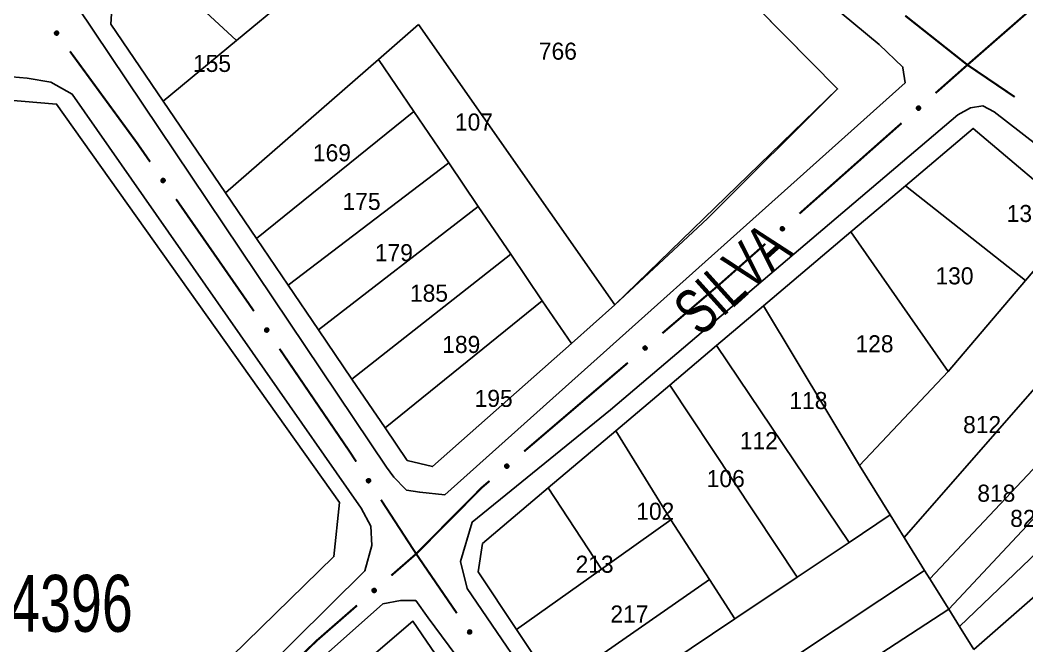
# Model space of a CAD drawing. Extents: x 199577 to 200882, y 4838726 to 4840156.
# Drawn here: x 200590.2 to 200678.8, y 4839200.4 to 4839255.5 of the extents above; entities that cross this region are included whole.
import ezdxf
from ezdxf.enums import TextEntityAlignment as Align

# ---------------------------------------------------------------- set-up
doc = ezdxf.new("R2010")
doc.units = 0
doc.header["$LTSCALE"] = 1.5
doc.header["$MEASUREMENT"] = 0
for name, color, linetype in [('CD_MALHA_LOTES', 7, 'CONTINUOUS'), ('CD_TXT_QUADRA', 2, 'CONTINUOUS'), ('RU-QUADRA', 210, 'CONTINUOUS'), ('SV-EIXO-RUA-PAV', 20, 'CONTINUOUS'), ('SV-RUA-PAVIM', 7, 'CONTINUOUS'), ('SV-TXT-RUA-PAV', 7, 'CONTINUOUS'), ('Th_NmrPorta', 1, 'CONTINUOUS')]:
    doc.layers.add(name, color=color, linetype=linetype)
doc.styles.add('ARIAL', font='ARIAL.SHX')

msp = doc.modelspace()

# ---------------------------------------------------------------- linework, layer by layer
at = {"layer": 'CD_MALHA_LOTES', "linetype": 'Continuous', "flags": 128}
for points in [[(200635.98, 4839275.85), (200662.09, 4839249.41), (200642.5, 4839230.43)], [(200602.75, 4839248.34), (200598.15, 4839255.1), (200598.34, 4839258.32), (200601.1, 4839261.17)], [(200601.1, 4839261.17), (200609.19, 4839253.67)], [(200609.19, 4839253.67), (200613.75, 4839257.45)], [(200621.7, 4839251.99), (200625.22, 4839255.06)], [(200625.22, 4839255.06), (200642.5, 4839230.43)], [(200602.75, 4839248.34), (200609.19, 4839253.67)], [(200608.24, 4839240.26), (200621.7, 4839251.99)], [(200624.81, 4839247.43), (200621.7, 4839251.99)], [(200544.84, 4839205.13), (200588.87, 4839248.46), (200593.37, 4839248.08), (200618.27, 4839213.06), (200617.78, 4839208.29), (200568.86, 4839160.58), (200561, 4839160.38), (200539.91, 4839181.27)], [(200608.24, 4839240.26), (200602.75, 4839248.34)], [(200610.96, 4839236.25), (200624.81, 4839247.43)], [(200627.88, 4839242.91), (200624.81, 4839247.43)], [(200668.06, 4839240.89), (200674.03, 4839245.94), (200683.33, 4839238.07)], [(200613.75, 4839232.15), (200627.88, 4839242.91)], [(200630.48, 4839239.07), (200627.88, 4839242.91)], [(200663.27, 4839236.84), (200668.06, 4839240.89)], [(200678.64, 4839232.57), (200668.06, 4839240.89)], [(200610.96, 4839236.25), (200608.24, 4839240.26)], [(200616.41, 4839228.24), (200630.48, 4839239.07)], [(200633.34, 4839234.87), (200630.48, 4839239.07)], [(200683.33, 4839238.07), (200678.64, 4839232.57)], [(200613.75, 4839232.15), (200610.96, 4839236.25)], [(200655.57, 4839230.33), (200663.27, 4839236.84)], [(200671.82, 4839224.55), (200663.27, 4839236.84)], [(200619.36, 4839223.9), (200633.34, 4839234.87)], [(200636.11, 4839230.79), (200633.34, 4839234.87)], [(200667.96, 4839209.96), (200688.88, 4839233.84)], [(200616.41, 4839228.24), (200613.75, 4839232.15)], [(200671.82, 4839224.55), (200678.64, 4839232.57)], [(200622.28, 4839219.6), (200636.11, 4839230.79)], [(200636.11, 4839230.79), (200638.67, 4839227.03)], [(200642.5, 4839230.43), (200638.67, 4839227.03)], [(200651.44, 4839226.84), (200655.57, 4839230.33)], [(200664.01, 4839216.31), (200655.57, 4839230.33)], [(200670.21, 4839206.34), (200693.12, 4839230.62)], [(200619.36, 4839223.9), (200616.41, 4839228.24)], [(200671.87, 4839203.67), (200695.46, 4839228.84)], [(200638.67, 4839227.03), (200626.44, 4839216.2), (200624.23, 4839216.73), (200622.28, 4839219.6)], [(200647.32, 4839223.35), (200651.44, 4839226.84)], [(200663.11, 4839209.54), (200651.44, 4839226.84)], [(200672.83, 4839202.13), (200698.4, 4839226.61)], [(200622.28, 4839219.6), (200619.36, 4839223.9)], [(200664.01, 4839216.31), (200671.82, 4839224.55)], [(200674.08, 4839200.12), (200701.61, 4839224.17)], [(200642.57, 4839219.34), (200647.32, 4839223.35)], [(200658.55, 4839206.49), (200647.32, 4839223.35)], [(200636.64, 4839214.33), (200642.57, 4839219.34)], [(200647.42, 4839211.51), (200642.57, 4839219.34)], [(200666.72, 4839211.95), (200664.01, 4839216.31)], [(200636.64, 4839214.33), (200630.85, 4839209.43), (200630.48, 4839206.94), (200633.85, 4839201.87)], [(200641.31, 4839207.17), (200636.64, 4839214.33)], [(200647.42, 4839211.51), (200641.31, 4839207.17)], [(200650.81, 4839206.28), (200647.42, 4839211.51)], [(200666.72, 4839211.95), (200663.11, 4839209.54)], [(200667.96, 4839209.96), (200666.72, 4839211.95)], [(200669.75, 4839207.08), (200667.96, 4839209.96)], [(200663.11, 4839209.54), (200658.55, 4839206.49)], [(200633.85, 4839201.87), (200641.31, 4839207.17)], [(200642.49, 4839188.97), (200669.75, 4839207.08)], [(200670.21, 4839206.34), (200669.75, 4839207.08)], [(200637.22, 4839196.81), (200650.81, 4839206.28)], [(200653.06, 4839202.81), (200650.81, 4839206.28)], [(200658.55, 4839206.49), (200653.06, 4839202.81)], [(200671.87, 4839203.67), (200670.21, 4839206.34)], [(200644.58, 4839185.88), (200671.87, 4839203.67)], [(200672.83, 4839202.13), (200671.87, 4839203.67)], [(200599.06, 4839180.67), (200624.73, 4839202.61), (200629.1, 4839196.23)], [(200639.47, 4839193.7), (200653.06, 4839202.81)], [(200633.85, 4839201.87), (200637.22, 4839196.81)], [(200674.08, 4839200.12), (200672.83, 4839202.13)]]:
    msp.add_lwpolyline(points, dxfattribs=at)
at = {"layer": 'RU-QUADRA', "linetype": 'Continuous', "flags": 128}
for points in [[(200638.76, 4839273.04), (200662.09, 4839249.41), (200650.65, 4839238.02), (200642.5, 4839230.43), (200638.67, 4839227.03), (200626.44, 4839216.2), (200624.23, 4839216.73), (200622.28, 4839219.6), (200619.36, 4839223.9), (200616.41, 4839228.24), (200613.75, 4839232.15), (200610.96, 4839236.25), (200608.24, 4839240.26), (200602.75, 4839248.34), (200598.15, 4839255.1), (200598.34, 4839258.32)], [(200637.22, 4839196.81), (200633.85, 4839201.87), (200630.48, 4839206.94), (200630.85, 4839209.43), (200636.64, 4839214.33), (200642.57, 4839219.34), (200647.32, 4839223.35), (200651.44, 4839226.84), (200655.57, 4839230.33), (200663.27, 4839236.84), (200668.06, 4839240.89), (200674.03, 4839245.94), (200683.33, 4839238.07)], [(200586.73, 4839169.18), (200592.76, 4839175.08), (200596.28, 4839178.21), (200599.06, 4839180.67), (200624.73, 4839202.61), (200629.1, 4839196.23), (200631.73, 4839192.27), (200634.39, 4839188.32), (200636.99, 4839184.45), (200639.32, 4839181), (200642.78, 4839175.87), (200644.9, 4839172.72), (200647.83, 4839168.29), (200650.81, 4839163.79), (200653.92, 4839159.08), (200656.99, 4839154.44), (200660.43, 4839149.25), (200663.12, 4839145.19), (200666.16, 4839140.58), (200668.95, 4839136.36), (200670.88, 4839133.45)]]:
    msp.add_lwpolyline(points, dxfattribs=at)
msp.add_lwpolyline([(200531.57, 4839191.65), (200544.84, 4839205.13), (200588.87, 4839248.46), (200593.37, 4839248.08), (200618.27, 4839213.06), (200617.78, 4839208.29), (200568.86, 4839160.58), (200561, 4839160.38), (200539.91, 4839181.27), (200531.77, 4839189.34)], close=True, dxfattribs=at)
at = {"layer": 'SV-EIXO-RUA-PAV', "const_width": 0.18}
for points in [[(200673.52, 4839251.52), (200679.744505, 4839256.953893)], [(200673.52, 4839251.52), (200668.048146, 4839255.847521)], [(200600.43, 4839244.68), (200594.546705, 4839252.71296)], [(200672.96747, 4839251.031767), (200673.52, 4839251.52)], [(200673.539633, 4839251.506706), (200673.52, 4839251.52)], [(200677.679794, 4839248.703303), (200673.539633, 4839251.506706)], [(200670.719383, 4839249.045286), (200672.96747, 4839251.031767)], [(200665.7, 4839244.61), (200667.721934, 4839246.396645)], [(200600.454571, 4839244.644696), (200600.43, 4839244.68)], [(200601.597072, 4839243.003145), (200600.454571, 4839244.644696)], [(200658.736432, 4839238.442984), (200665.474069, 4839244.409913)], [(200665.474069, 4839244.409913), (200665.7, 4839244.61)], [(200610.32, 4839230.47), (200603.882075, 4839239.720042)], [(200651.8, 4839232.3), (200655.741927, 4839235.791016)], [(200646.678395, 4839227.927125), (200651.241442, 4839231.823098)], [(200651.241442, 4839231.823098), (200651.8, 4839232.3)], [(200610.731521, 4839229.866901), (200610.32, 4839230.47)], [(200619.17, 4839217.5), (200612.986054, 4839226.562801)], [(200634.510271, 4839217.537864), (200643.636364, 4839225.32981)], [(200619.185507, 4839217.476182), (200619.17, 4839217.5)], [(200619.731119, 4839216.638145), (200619.185507, 4839217.476182)], [(200630.8, 4839214.37), (200631.468239, 4839214.940549)], [(200625.01, 4839208.53), (200630.71458, 4839214.283843)], [(200630.71458, 4839214.283843), (200630.8, 4839214.37)], [(200625.01, 4839208.53), (200621.913567, 4839213.285993)], [(200622.825775, 4839206.625997), (200624.333386, 4839207.940191)], [(200624.333386, 4839207.940191), (200625.01, 4839208.53)], [(200625.193697, 4839208.262081), (200625.01, 4839208.53)], [(200628.586633, 4839203.313547), (200625.193697, 4839208.262081)], [(200616.28, 4839200.92), (200619.810553, 4839203.997607)], [(200611.002668, 4839195.852562), (200616.051806, 4839200.700882)], [(200616.051806, 4839200.700882), (200616.28, 4839200.92)]]:
    msp.add_lwpolyline(points, dxfattribs=at)
at = {"layer": 'SV-EIXO-RUA-PAV'}
for points in [[(200593.361051, 4839254.145532), (200593.312615, 4839254.152313), (200593.272373, 4839254.168045), (200593.242586, 4839254.190827), (200593.221513, 4839254.217822), (200593.203066, 4839254.247868), (200593.19115, 4839254.282264), (200593.18638, 4839254.323368), (200593.192841, 4839254.372004), (200593.211667, 4839254.412169), (200593.23244, 4839254.442567), (200593.259324, 4839254.466161), (200593.288812, 4839254.483593), (200593.324949, 4839254.494789), (200593.366652, 4839254.499215), (200593.4154, 4839254.491535), (200593.454746, 4839254.475841), (200593.482979, 4839254.453049), (200593.506528, 4839254.425871), (200593.524994, 4839254.394971), (200593.536496, 4839254.361141), (200593.540877, 4839254.319144), (200593.532659, 4839254.27113), (200593.517454, 4839254.231709), (200593.495064, 4839254.203163), (200593.467786, 4839254.180582), (200593.437876, 4839254.161712), (200593.403799, 4839254.148295), (200593.361051, 4839254.145532)], [(200669.040099, 4839247.708316), (200669.042423, 4839247.75717), (200669.05441, 4839247.798681), (200669.074373, 4839247.830427), (200669.099328, 4839247.853879), (200669.127561, 4839247.874997), (200669.160723, 4839247.890008), (200669.20122, 4839247.898515), (200669.250243, 4839247.896528), (200669.29196, 4839247.881454), (200669.32413, 4839247.863547), (200669.350083, 4839247.838933), (200669.370139, 4839247.811163), (200669.384592, 4839247.7762), (200669.392813, 4839247.735077), (200669.389622, 4839247.685831), (200669.377591, 4839247.645214), (200669.357475, 4839247.615016), (200669.332565, 4839247.589081), (200669.303483, 4839247.567867), (200669.270846, 4839247.55332), (200669.229425, 4839247.545117), (200669.180861, 4839247.548911), (200669.140215, 4839247.560447), (200669.109742, 4839247.580134), (200669.084761, 4839247.605233), (200669.063236, 4839247.633293), (200669.046758, 4839247.666), (200669.040099, 4839247.708316)], [(200602.7313, 4839241.180781), (200602.683041, 4839241.188727), (200602.64319, 4839241.205425), (200602.613961, 4839241.228918), (200602.593545, 4839241.256414), (200602.575827, 4839241.286895), (200602.564744, 4839241.321568), (200602.560967, 4839241.362776), (200602.568599, 4839241.411242), (200602.588387, 4839241.450941), (200602.609886, 4839241.480829), (200602.637331, 4839241.503768), (200602.667231, 4839241.520485), (200602.703628, 4839241.530806), (200602.745425, 4839241.534226), (200602.793974, 4839241.525373), (200602.83293, 4839241.508735), (200602.860606, 4839241.485268), (200602.883492, 4839241.457531), (200602.901208, 4839241.426195), (200602.911892, 4839241.392097), (200602.915259, 4839241.350007), (200602.905886, 4839241.302205), (200602.889735, 4839241.263162), (200602.866663, 4839241.235164), (200602.838849, 4839241.213247), (200602.808492, 4839241.195104), (200602.774102, 4839241.182512), (200602.7313, 4839241.180781)], [(200657.058634, 4839237.10415), (200657.060903, 4839237.153006), (200657.072844, 4839237.194531), (200657.092772, 4839237.226298), (200657.117701, 4839237.249779), (200657.145911, 4839237.270928), (200657.179056, 4839237.285975), (200657.219543, 4839237.294528), (200657.268568, 4839237.292595), (200657.310303, 4839237.277567), (200657.342492, 4839237.259696), (200657.368473, 4839237.235111), (200657.388559, 4839237.207363), (200657.403051, 4839237.172416), (200657.411318, 4839237.131302), (200657.408181, 4839237.082053), (200657.396196, 4839237.041423), (200657.376114, 4839237.011202), (200657.351232, 4839236.985239), (200657.322174, 4839236.963993), (200657.289552, 4839236.94941), (200657.248142, 4839236.941161), (200657.199573, 4839236.944901), (200657.158914, 4839236.956392), (200657.128419, 4839236.976045), (200657.10341, 4839237.001116), (200657.081854, 4839237.029152), (200657.06534, 4839237.061841), (200657.058634, 4839237.10415)], [(200611.848841, 4839228.034122), (200611.800658, 4839228.042515), (200611.760963, 4839228.059581), (200611.731953, 4839228.083343), (200611.711792, 4839228.111026), (200611.694357, 4839228.141671), (200611.683595, 4839228.176445), (200611.680199, 4839228.217686), (200611.688279, 4839228.266079), (200611.708434, 4839228.305593), (200611.730209, 4839228.335281), (200611.757865, 4839228.357966), (200611.787918, 4839228.374404), (200611.824408, 4839228.384389), (200611.866236, 4839228.387422), (200611.9147, 4839228.37812), (200611.953501, 4839228.361122), (200611.980958, 4839228.337401), (200612.003587, 4839228.309453), (200612.021012, 4839228.277955), (200612.03138, 4839228.243759), (200612.034358, 4839228.20164), (200612.024543, 4839228.153927), (200612.008032, 4839228.115034), (200611.984702, 4839228.087251), (200611.956686, 4839228.065592), (200611.926163, 4839228.047731), (200611.891657, 4839228.035457), (200611.848841, 4839228.034122)], [(200644.976631, 4839226.618889), (200644.979785, 4839226.667695), (200644.992476, 4839226.708997), (200645.012975, 4839226.740399), (200645.038326, 4839226.763424), (200645.066913, 4839226.784059), (200645.100326, 4839226.798504), (200645.140961, 4839226.806322), (200645.189943, 4839226.803502), (200645.231399, 4839226.787721), (200645.26326, 4839226.76927), (200645.288791, 4839226.744219), (200645.308371, 4839226.716111), (200645.322228, 4839226.680908), (200645.329749, 4839226.639651), (200645.325721, 4839226.590466), (200645.313002, 4839226.55006), (200645.292376, 4839226.520208), (200645.267028, 4839226.4947), (200645.23759, 4839226.473983), (200645.20471, 4839226.459993), (200645.163157, 4839226.452495), (200645.114664, 4839226.457114), (200645.074219, 4839226.46934), (200645.044085, 4839226.489541), (200645.019534, 4839226.515061), (200644.998489, 4839226.543483), (200644.98257, 4839226.576465), (200644.976631, 4839226.618889)], [(200632.808506, 4839216.229628), (200632.81166, 4839216.278435), (200632.824351, 4839216.319737), (200632.844851, 4839216.351138), (200632.870201, 4839216.374163), (200632.898789, 4839216.394798), (200632.932201, 4839216.409243), (200632.972837, 4839216.417061), (200633.021818, 4839216.414241), (200633.063274, 4839216.39846), (200633.095135, 4839216.380009), (200633.120666, 4839216.354958), (200633.140246, 4839216.32685), (200633.154103, 4839216.291647), (200633.161624, 4839216.25039), (200633.157596, 4839216.201205), (200633.144877, 4839216.160799), (200633.124251, 4839216.130947), (200633.098904, 4839216.105439), (200633.069465, 4839216.084722), (200633.036585, 4839216.070732), (200632.995032, 4839216.063234), (200632.946539, 4839216.067853), (200632.906094, 4839216.080079), (200632.87596, 4839216.10028), (200632.85141, 4839216.1258), (200632.830365, 4839216.154222), (200632.814446, 4839216.187204), (200632.808506, 4839216.229628)], [(200620.808485, 4839214.781598), (200620.760495, 4839214.791032), (200620.72118, 4839214.808953), (200620.69269, 4839214.833339), (200620.673134, 4839214.861452), (200620.656367, 4839214.892467), (200620.64636, 4839214.927465), (200620.643858, 4839214.96877), (200620.652984, 4839215.016977), (200620.67399, 4839215.056046), (200620.696403, 4839215.085255), (200620.724544, 4839215.107335), (200620.754946, 4839215.12312), (200620.791644, 4839215.132311), (200620.833527, 4839215.134438), (200620.881779, 4839215.124088), (200620.920203, 4839215.106254), (200620.94714, 4839215.081944), (200620.969158, 4839215.053513), (200620.985897, 4839215.021644), (200620.995522, 4839214.987232), (200620.997587, 4839214.945058), (200620.986741, 4839214.897569), (200620.969391, 4839214.859043), (200620.945465, 4839214.831772), (200620.916986, 4839214.810725), (200620.886084, 4839214.793529), (200620.851321, 4839214.782005), (200620.808485, 4839214.781598)], [(200621.137523, 4839205.300369), (200621.140176, 4839205.349205), (200621.152442, 4839205.390635), (200621.172619, 4839205.422245), (200621.197731, 4839205.445529), (200621.226106, 4839205.466456), (200621.259368, 4839205.481243), (200621.299921, 4839205.489478), (200621.34893, 4839205.487161), (200621.390545, 4839205.471806), (200621.422593, 4839205.453683), (200621.44838, 4839205.428895), (200621.468248, 4839205.40099), (200621.482466, 4839205.365931), (200621.490409, 4839205.324753), (200621.486886, 4839205.275529), (200621.474582, 4839205.234995), (200621.454264, 4839205.204932), (200621.429179, 4839205.179166), (200621.399955, 4839205.158148), (200621.36722, 4839205.143821), (200621.325746, 4839205.135898), (200621.277209, 4839205.140019), (200621.23664, 4839205.151829), (200621.206301, 4839205.17172), (200621.181489, 4839205.196987), (200621.160154, 4839205.225191), (200621.143897, 4839205.258008), (200621.137523, 4839205.300369)], [(200629.708072, 4839201.483285), (200629.65987, 4839201.491569), (200629.620137, 4839201.508546), (200629.591073, 4839201.532243), (200629.57085, 4839201.559881), (200629.553346, 4839201.590486), (200629.542506, 4839201.625235), (200629.539017, 4839201.666469), (200629.546988, 4839201.71488), (200629.567054, 4839201.754439), (200629.588762, 4839201.784176), (200629.616367, 4839201.806923), (200629.646383, 4839201.823429), (200629.682851, 4839201.833496), (200629.724672, 4839201.836623), (200629.773157, 4839201.82743), (200629.811996, 4839201.810519), (200629.839506, 4839201.78686), (200629.862198, 4839201.758963), (200629.879694, 4839201.727504), (200629.890139, 4839201.693331), (200629.893211, 4839201.651219), (200629.883504, 4839201.603484), (200629.86708, 4839201.564554), (200629.843813, 4839201.536719), (200629.815845, 4839201.514997), (200629.785362, 4839201.497067), (200629.750885, 4839201.484716), (200629.708072, 4839201.483285)]]:
    msp.add_lwpolyline(points, close=True, dxfattribs=at)
for points in [[(200593.361051, 4839254.145532), (200593.18638, 4839254.323368)], [(200593.312615, 4839254.152313), (200593.19115, 4839254.282264)], [(200593.403799, 4839254.148295), (200593.192841, 4839254.372004)], [(200593.383379, 4839254.148654), (200593.193211, 4839254.345955)], [(200593.334818, 4839254.150298), (200593.193475, 4839254.297099)], [(200593.272373, 4839254.168045), (200593.203066, 4839254.247868)], [(200593.289636, 4839254.161182), (200593.203134, 4839254.258507)], [(200593.418157, 4839254.158903), (200593.204607, 4839254.388128)], [(200593.437876, 4839254.161712), (200593.211667, 4839254.412169)], [(200593.449709, 4839254.173555), (200593.223554, 4839254.422301)], [(200593.467786, 4839254.180582), (200593.23244, 4839254.442567)], [(200593.480238, 4839254.194223), (200593.249029, 4839254.454489)], [(200593.495064, 4839254.203163), (200593.259324, 4839254.466161)], [(200593.504829, 4839254.22069), (200593.276255, 4839254.472738)], [(200593.517454, 4839254.231709), (200593.288812, 4839254.483593)], [(200593.524583, 4839254.253762), (200593.310521, 4839254.485995)], [(200593.532659, 4839254.27113), (200593.324949, 4839254.494789)], [(200593.533265, 4839254.297331), (200593.348012, 4839254.494848)], [(200593.540877, 4839254.319144), (200593.366652, 4839254.499215)], [(200593.533513, 4839254.343179), (200593.395985, 4839254.489391)], [(200593.536496, 4839254.361141), (200593.4154, 4839254.491535)], [(200593.527668, 4839254.381182), (200593.439259, 4839254.478801)], [(200593.524994, 4839254.394971), (200593.454746, 4839254.475841)], [(200669.040099, 4839247.708316), (200669.20122, 4839247.898515)], [(200669.042423, 4839247.75717), (200669.160723, 4839247.890008)], [(200669.042446, 4839247.734876), (200669.175709, 4839247.889049)], [(200669.045249, 4839247.686367), (200669.224336, 4839247.893778)], [(200669.046758, 4839247.666), (200669.250243, 4839247.896528)], [(200669.049154, 4839247.780863), (200669.138162, 4839247.875901)], [(200669.05441, 4839247.798681), (200669.127561, 4839247.874997)], [(200669.058635, 4839247.652672), (200669.267375, 4839247.886286)], [(200669.063236, 4839247.633293), (200669.29196, 4839247.881454)], [(200669.076111, 4839247.622592), (200669.303137, 4839247.870543)], [(200669.084761, 4839247.605233), (200669.32413, 4839247.863547)], [(200669.099484, 4839247.59408), (200669.337519, 4839247.848118)], [(200669.109742, 4839247.580134), (200669.350083, 4839247.838933)], [(200669.128088, 4839247.572012), (200669.358182, 4839247.822674)], [(200669.140215, 4839247.560447), (200669.370139, 4839247.811163)], [(200669.162828, 4839247.555365), (200669.374516, 4839247.789764)], [(200669.180861, 4839247.548911), (200669.384592, 4839247.7762)], [(200669.207008, 4839247.550703), (200669.38676, 4839247.753239)], [(200669.229425, 4839247.545117), (200669.392813, 4839247.735077)], [(200669.252687, 4839247.554648), (200669.385711, 4839247.704969)], [(200669.270846, 4839247.55332), (200669.389622, 4839247.685831)], [(200669.289996, 4839247.563943), (200669.379122, 4839247.660908)], [(200669.303483, 4839247.567867), (200669.377591, 4839247.645214)], [(200602.866663, 4839241.235164), (200602.637331, 4839241.503768)], [(200602.876848, 4839241.252451), (200602.654417, 4839241.509936)], [(200602.889735, 4839241.263162), (200602.667231, 4839241.520485)], [(200602.897393, 4839241.285037), (200602.688992, 4839241.522363)], [(200602.905886, 4839241.302205), (200602.703628, 4839241.530806)], [(200602.907123, 4839241.328384), (200602.726686, 4839241.53031)], [(200602.915259, 4839241.350007), (200602.745425, 4839241.534226)], [(200602.908477, 4839241.374213), (200602.774512, 4839241.523697)], [(200602.911892, 4839241.392097), (200602.793974, 4839241.525373)], [(200602.903549, 4839241.412345), (200602.817519, 4839241.512067)], [(200602.901208, 4839241.426195), (200602.83293, 4839241.508735)], [(200602.7313, 4839241.180781), (200602.560967, 4839241.362776)], [(200602.683041, 4839241.188727), (200602.564744, 4839241.321568)], [(200602.705189, 4839241.186177), (200602.567426, 4839241.336343)], [(200602.753697, 4839241.183364), (200602.56834, 4839241.385191)], [(200602.774102, 4839241.182512), (200602.568599, 4839241.411242)], [(200602.64319, 4839241.205425), (200602.575827, 4839241.286895)], [(200602.660283, 4839241.198148), (200602.576152, 4839241.297529)], [(200602.788711, 4839241.192771), (200602.58075, 4839241.427077)], [(200602.808492, 4839241.195104), (200602.588387, 4839241.450941)], [(200602.820608, 4839241.206658), (200602.600515, 4839241.460784)], [(200602.838849, 4839241.213247), (200602.609886, 4839241.480829)], [(200602.851626, 4839241.226584), (200602.626758, 4839241.492348)], [(200657.058634, 4839237.10415), (200657.219543, 4839237.294528)], [(200657.060903, 4839237.153006), (200657.179056, 4839237.285975)], [(200657.060951, 4839237.130712), (200657.194043, 4839237.285033)], [(200657.063809, 4839237.082207), (200657.242665, 4839237.289817)], [(200657.06534, 4839237.061841), (200657.268568, 4839237.292595)], [(200657.067608, 4839237.176707), (200657.15651, 4839237.271844)], [(200657.072844, 4839237.194531), (200657.145911, 4839237.270928)], [(200657.077232, 4839237.048527), (200657.285712, 4839237.282372)], [(200657.081854, 4839237.029152), (200657.310303, 4839237.277567)], [(200657.094741, 4839237.018465), (200657.321491, 4839237.266668)], [(200657.10341, 4839237.001116), (200657.342492, 4839237.259696)], [(200657.118145, 4839236.98998), (200657.355899, 4839237.244282)], [(200657.128419, 4839236.976045), (200657.368473, 4839237.235111)], [(200657.146774, 4839236.967944), (200657.376589, 4839237.218861)], [(200657.158914, 4839236.956392), (200657.388559, 4839237.207363)], [(200657.181532, 4839236.951336), (200657.39296, 4839237.185969)], [(200657.199573, 4839236.944901), (200657.403051, 4839237.172416)], [(200657.225718, 4839236.946722), (200657.405245, 4839237.149458)], [(200657.248142, 4839236.941161), (200657.411318, 4839237.131302)], [(200657.271392, 4839236.950718), (200657.40425, 4839237.101186)], [(200657.289552, 4839236.94941), (200657.408181, 4839237.082053)], [(200657.308691, 4839236.960055), (200657.39771, 4839237.057118)], [(200657.322174, 4839236.963993), (200657.396196, 4839237.041423)], [(200611.848841, 4839228.034122), (200611.680199, 4839228.217686)], [(200611.871261, 4839228.036498), (200611.687779, 4839228.240031)], [(200611.891657, 4839228.035457), (200611.688279, 4839228.266079)], [(200611.906361, 4839228.045581), (200611.700576, 4839228.281801)], [(200611.926163, 4839228.047731), (200611.708434, 4839228.305593)], [(200611.938385, 4839228.059173), (200611.720652, 4839228.315323)], [(200611.956686, 4839228.065592), (200611.730209, 4839228.335281)], [(200611.969586, 4839228.078811), (200611.747186, 4839228.346644)], [(200611.984702, 4839228.087251), (200611.757865, 4839228.357966)], [(200611.995046, 4839228.104443), (200611.775006, 4839228.363975)], [(200612.008032, 4839228.115034), (200611.787918, 4839228.374404)], [(200612.015891, 4839228.136838), (200611.809695, 4839228.376081)], [(200612.024543, 4839228.153927), (200611.824408, 4839228.384389)], [(200612.026023, 4839228.180093), (200611.847461, 4839228.383679)], [(200612.034358, 4839228.20164), (200611.866236, 4839228.387422)], [(200612.0278, 4839228.225907), (200611.895224, 4839228.376624)], [(200612.03138, 4839228.243759), (200611.9147, 4839228.37812)], [(200612.023225, 4839228.264083), (200611.938121, 4839228.364597)], [(200612.021012, 4839228.277955), (200611.953501, 4839228.361122)], [(200611.800658, 4839228.042515), (200611.683595, 4839228.176445)], [(200611.822781, 4839228.03976), (200611.686413, 4839228.191194)], [(200611.760963, 4839228.059581), (200611.694357, 4839228.141671)], [(200611.777988, 4839228.052146), (200611.69478, 4839228.152301)], [(200644.976631, 4839226.618889), (200645.140961, 4839226.806322)], [(200644.979429, 4839226.645404), (200645.115293, 4839226.79729)], [(200644.979785, 4839226.667695), (200645.100326, 4839226.798504)], [(200644.981408, 4839226.596855), (200645.163993, 4839226.801193)], [(200644.98257, 4839226.576465), (200645.189943, 4839226.803502)], [(200644.986918, 4839226.691271), (200645.077528, 4839226.784783)], [(200644.992476, 4839226.708997), (200645.066913, 4839226.784059)], [(200644.994219, 4839226.562938), (200645.206899, 4839226.79297)], [(200644.998489, 4839226.543483), (200645.231399, 4839226.787721)], [(200645.011181, 4839226.532565), (200645.242388, 4839226.776621)], [(200645.019534, 4839226.515061), (200645.26326, 4839226.76927)], [(200645.034066, 4839226.50366), (200645.276385, 4839226.753615)], [(200645.044085, 4839226.489541), (200645.288791, 4839226.744219)], [(200645.062291, 4839226.481109), (200645.296611, 4839226.727824)], [(200645.074219, 4839226.46934), (200645.308371, 4839226.716111)], [(200645.096743, 4839226.463874), (200645.312384, 4839226.694641)], [(200645.114664, 4839226.457114), (200645.322228, 4839226.680908)], [(200645.140837, 4839226.458461), (200645.324005, 4839226.657913)], [(200645.163157, 4839226.452495), (200645.329749, 4839226.639651)], [(200645.186576, 4839226.461629), (200645.322137, 4839226.609668)], [(200645.20471, 4839226.459993), (200645.325721, 4839226.590466)], [(200645.224038, 4839226.470289), (200645.3148, 4839226.565725)], [(200645.23759, 4839226.473983), (200645.313002, 4839226.55006)], [(200632.808506, 4839216.229628), (200632.972837, 4839216.417061)], [(200632.811305, 4839216.256143), (200632.947168, 4839216.40803)], [(200632.81166, 4839216.278435), (200632.932201, 4839216.409243)], [(200632.813283, 4839216.207594), (200632.995869, 4839216.411932)], [(200632.814446, 4839216.187204), (200633.021818, 4839216.414241)], [(200632.818793, 4839216.30201), (200632.909403, 4839216.395522)], [(200632.824351, 4839216.319737), (200632.898789, 4839216.394798)], [(200632.826094, 4839216.173677), (200633.038774, 4839216.403709)], [(200632.830365, 4839216.154222), (200633.063274, 4839216.39846)], [(200632.843056, 4839216.143304), (200633.074263, 4839216.38736)], [(200632.85141, 4839216.1258), (200633.095135, 4839216.380009)], [(200632.865941, 4839216.114399), (200633.10826, 4839216.364354)], [(200632.87596, 4839216.10028), (200633.120666, 4839216.354958)], [(200632.894166, 4839216.091848), (200633.128487, 4839216.338563)], [(200632.906094, 4839216.080079), (200633.140246, 4839216.32685)], [(200632.928618, 4839216.074613), (200633.144259, 4839216.30538)], [(200632.946539, 4839216.067853), (200633.154103, 4839216.291647)], [(200632.972713, 4839216.0692), (200633.155881, 4839216.268653)], [(200632.995032, 4839216.063234), (200633.161624, 4839216.25039)], [(200633.018452, 4839216.072368), (200633.154012, 4839216.220407)], [(200633.036585, 4839216.070732), (200633.157596, 4839216.201205)], [(200633.055913, 4839216.081029), (200633.146675, 4839216.176464)], [(200633.069465, 4839216.084722), (200633.144877, 4839216.160799)], [(200620.808485, 4839214.781598), (200620.643858, 4839214.96877)], [(200620.760495, 4839214.791032), (200620.64636, 4839214.927465)], [(200620.782554, 4839214.787799), (200620.649497, 4839214.94215)], [(200620.830951, 4839214.783487), (200620.651921, 4839214.990947)], [(200620.851321, 4839214.782005), (200620.652984, 4839215.016977)], [(200620.86624, 4839214.791808), (200620.665619, 4839215.03243)], [(200620.886084, 4839214.793529), (200620.67399, 4839215.056046)], [(200620.89855, 4839214.804703), (200620.686416, 4839215.065509)], [(200620.916986, 4839214.810725), (200620.696403, 4839215.085255)], [(200620.93017, 4839214.823661), (200620.713623, 4839215.096248)], [(200620.945465, 4839214.831772), (200620.724544, 4839215.107335)], [(200620.956179, 4839214.848736), (200620.741812, 4839215.112972)], [(200620.969391, 4839214.859043), (200620.754946, 4839215.12312)], [(200620.977721, 4839214.880671), (200620.776755, 4839215.124324)], [(200620.986741, 4839214.897569), (200620.791644, 4839215.132311)], [(200620.988787, 4839214.923697), (200620.814676, 4839215.131103)], [(200620.997587, 4839214.945058), (200620.833527, 4839215.134438)], [(200620.991556, 4839214.969462), (200620.862275, 4839215.123015)], [(200620.995522, 4839214.987232), (200620.881779, 4839215.124088)], [(200620.987809, 4839215.007729), (200620.904902, 4839215.110062)], [(200620.985897, 4839215.021644), (200620.920203, 4839215.106254)], [(200620.72118, 4839214.808953), (200620.656367, 4839214.892467)], [(200620.738039, 4839214.801151), (200620.65702, 4839214.903085)], [(200621.137523, 4839205.300369), (200621.299921, 4839205.489478)], [(200621.140049, 4839205.326912), (200621.274347, 4839205.480184)], [(200621.140176, 4839205.349205), (200621.259368, 4839205.481243)], [(200621.142526, 4839205.278385), (200621.323005, 4839205.484585)], [(200621.143897, 4839205.258008), (200621.34893, 4839205.487161)], [(200621.147066, 4839205.372853), (200621.236712, 4839205.467289)], [(200621.152442, 4839205.390635), (200621.226106, 4839205.466456)], [(200621.155684, 4839205.244601), (200621.365992, 4839205.476803)], [(200621.160154, 4839205.225191), (200621.390545, 4839205.471806)], [(200621.172957, 4839205.214404), (200621.401648, 4839205.46082)], [(200621.181489, 4839205.196987), (200621.422593, 4839205.453683)], [(200621.196137, 4839205.185735), (200621.435878, 4839205.438164)], [(200621.206301, 4839205.17172), (200621.44838, 4839205.428895)], [(200621.224592, 4839205.163475), (200621.456369, 4839205.412581)], [(200621.23664, 4839205.151829), (200621.468248, 4839205.40099)], [(200621.259219, 4839205.146595), (200621.472481, 4839205.379561)], [(200621.277209, 4839205.140019), (200621.482466, 4839205.365931)], [(200621.303367, 4839205.141634), (200621.484479, 4839205.342955)], [(200621.325746, 4839205.135898), (200621.490409, 4839205.324753)], [(200621.349071, 4839205.145272), (200621.483105, 4839205.294693)], [(200621.36722, 4839205.143821), (200621.486886, 4839205.275529)], [(200621.386442, 4839205.154316), (200621.476219, 4839205.250677)], [(200621.399955, 4839205.158148), (200621.474582, 4839205.234995)], [(200629.708072, 4839201.483285), (200629.539017, 4839201.666469)], [(200629.681999, 4839201.488864), (200629.545291, 4839201.639991)], [(200629.730486, 4839201.485711), (200629.546547, 4839201.688831)], [(200629.750885, 4839201.484716), (200629.546988, 4839201.71488)], [(200629.765565, 4839201.494873), (200629.55925, 4839201.73063)], [(200629.785362, 4839201.497067), (200629.567054, 4839201.754439)], [(200629.797559, 4839201.508537), (200629.579251, 4839201.764197)], [(200629.815845, 4839201.514997), (200629.588762, 4839201.784176)], [(200629.828716, 4839201.528245), (200629.605714, 4839201.795577)], [(200629.843813, 4839201.536719), (200629.616367, 4839201.806923)], [(200629.854118, 4839201.553934), (200629.633495, 4839201.812971)], [(200629.86708, 4839201.564554), (200629.646383, 4839201.823429)], [(200629.874891, 4839201.586376), (200629.668157, 4839201.825155)], [(200629.883504, 4839201.603484), (200629.682851, 4839201.833496)], [(200629.884924, 4839201.629653), (200629.705905, 4839201.832838)], [(200629.893211, 4839201.651219), (200629.724672, 4839201.836623)], [(200629.886599, 4839201.675472), (200629.753685, 4839201.82589)], [(200629.890139, 4839201.693331), (200629.773157, 4839201.82743)], [(200629.881938, 4839201.713638), (200629.796608, 4839201.81396)], [(200629.879694, 4839201.727504), (200629.811996, 4839201.810519)], [(200629.65987, 4839201.491569), (200629.542506, 4839201.625235)], [(200629.620137, 4839201.508546), (200629.553346, 4839201.590486)], [(200629.637178, 4839201.501149), (200629.553745, 4839201.601117)]]:
    msp.add_lwpolyline(points, dxfattribs=at)
at = {"layer": 'SV-RUA-PAVIM', "linetype": 'Continuous'}
for points in [[(200622.41, 4839216.14, 5.16), (200623.04, 4839215.26, 5.16), (200624.07, 4839214.22, 5.16), (200624.17, 4839214.14, 5.16), (200625.32, 4839213.94, 5.16), (200627.54, 4839213.72, 5.45), (200668.03, 4839249.94, 6.35), (200668.04, 4839249.95, 6.35), (200667.84, 4839251.26, 6.63), (200667.84, 4839251.33, 6.63), (200665.76, 4839253.31, 6.8), (200626.31, 4839286.02, 5.82), (200623.89, 4839286.52, 5.85), (200621.49, 4839286.28, 5.88), (200595.73, 4839260.69, 5.92), (200594.93, 4839259.44, 5.93), (200594.72, 4839258.32, 5.94), (200595.22, 4839256.62, 5.96)], [(200531.34, 4839194.88, 5.37), (200566.46, 4839231.06, 5.44), (200583.88, 4839249.09, 5.44), (200585.92, 4839250.04, 5.44), (200588.77, 4839250.53, 5.44), (200590.78, 4839250.35, 5.44), (200592.86, 4839250.01, 5.44), (200594.74, 4839248.95, 5.44), (200620.18, 4839212.54, 5.45), (200621.01, 4839210.97, 5.45), (200621.11, 4839209.27, 5.45), (200620.5, 4839207.04, 5.45), (200608.06, 4839194.74, 5.45), (200567.65, 4839158.11, 5.16), (200564.98, 4839157.28, 5.17), (200561.3, 4839157.71, 5.15), (200529.16, 4839188.37, 5.39), (200528.53, 4839190.22, 5.4), (200528.88, 4839192.19, 5.4)], [(200611.48, 4839194.74, 5.45), (200622.08, 4839204.14, 5.45), (200623.64, 4839204.44, 5.45), (200624.97, 4839204.43, 5.43), (200626.07, 4839202.91, 5.43), (200632.7, 4839193.97, 5.43), (200669.56, 4839138.85, 6.88), (200673.12, 4839133.46, 6.35), (200673.34, 4839131.85, 6.35), (200672.75, 4839130.28, 6.35), (200627.88, 4839091.58, 5.46), (200626.77, 4839091.35, 5.46), (200625.46, 4839091.94, 5.46), (200591.79, 4839126.97, 5.18), (200568.81, 4839150.28, 5.07), (200568.48, 4839152.12, 5.08), (200569.15, 4839153.78, 5.08), (200603.68, 4839187.04, 5.76)]]:
    msp.add_polyline3d(points, close=True, dxfattribs=at)
msp.add_polyline3d([(200637.38, 4839193.96, 5.96), (200653.93, 4839170.04, 6.48), (200677.58, 4839135.94, 6.78), (200678.37, 4839135.57, 6.77), (200678.97, 4839135.55, 6.77), (200722.97, 4839172.94, 8.64), (200742.84, 4839191.61, 10.17), (200743.18, 4839194.09, 10.17), (200743.02, 4839195.08, 9.83), (200722.43, 4839210.58, 9.53), (200688.41, 4839237.7, 8.82), (200675.87, 4839247.4, 8), (200674.88, 4839247.92, 8), (200673.79, 4839247.75, 8), (200672.69, 4839247.12, 8), (200642.1, 4839221.19, 5.71), (200629.95, 4839211.33, 6.11), (200628.92, 4839207.86, 5.95), (200629.49, 4839205.49, 5.88), (200636.86, 4839194.69, 5.87)], dxfattribs=at)

# ---------------------------------------------------------------- texts
at = {"layer": 'CD_TXT_QUADRA', "style": 'ARIAL', "width": 0.7}
msp.add_text('348834396', height=5, dxfattribs=at).set_placement((200575.6, 4839201.68))
at = {"layer": 'SV-TXT-RUA-PAV', "style": 'ARIAL', "width": 0.7}
msp.add_text('SILVA', height=4, rotation=42, dxfattribs=at).set_placement((200650.01, 4839227.53))
at = {"layer": 'Th_NmrPorta', "color": 1}
for s, p in [('766', (200635.808007, 4839252.728758)), ('155', (200605.371366, 4839251.650857)), ('107', (200628.421064, 4839246.500368)), ('169', (200615.925563, 4839243.791387)), ('175', (200618.535563, 4839239.521387)), ('138', (200676.97577, 4839238.456651)), ('179', (200621.375563, 4839235.011387)), ('130', (200670.709553, 4839232.973983)), ('185', (200624.465563, 4839231.451387)), ('189', (200627.305563, 4839226.941387)), ('128', (200663.671064, 4839227.000368)), ('195', (200630.155563, 4839222.201387)), ('118', (200657.851064, 4839222.010368)), ('812', (200673.140305, 4839219.894517)), ('112', (200653.491064, 4839218.480368)), ('106', (200650.581064, 4839215.150368)), ('818', (200674.390305, 4839213.864517)), ('102', (200644.378298, 4839212.275609)), ('820', (200677.282537, 4839211.648493)), ('213', (200639.040366, 4839207.619086)), ('217', (200642.099632, 4839203.241064))]:
    msp.add_text(s, height=1.5, dxfattribs=at).set_placement(p, align=Align.MIDDLE_LEFT)

doc.saveas('drawing.dxf')
